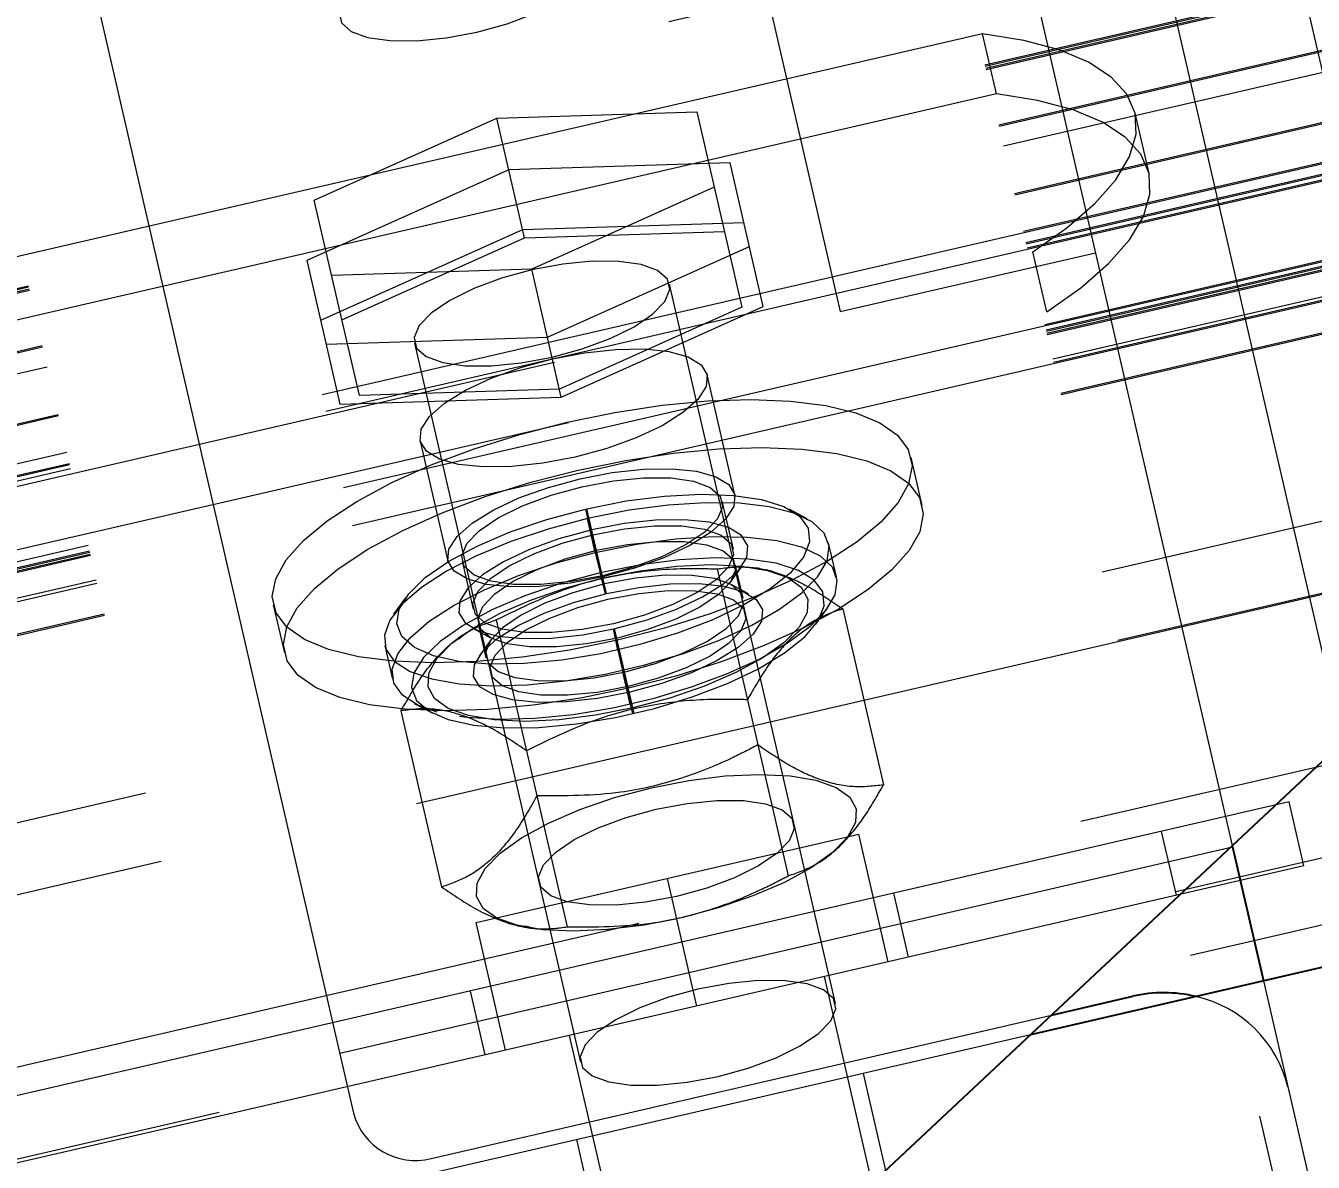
# Model space of a CAD drawing. Header units: millimetres. Extents: x 1293 to 41893, y 1011 to 26911.
# Drawn here: x 11289.11 to 11330.75, y 5259.35 to 5296.1 of the extents above; entities that cross this region are included whole.
import ezdxf

# ---------------------------------------------------------------- set-up
doc = ezdxf.new("R2010")
doc.units = ezdxf.units.MM
doc.header["$LTSCALE"] = 50
doc.linetypes.add('HIDDEN', pattern=[1.905, 1.27, -0.635])
doc.layers.add('CAPA_1', color=7, linetype='Continuous')
doc.layers.add('STRUC', color=4, linetype='Continuous')
doc.styles.add('SLDTEXTSTYLE0', font='TXT', dxfattribs={"width": 0.75})
doc.dimstyles.new('SLDDIMSTYLE1', dxfattribs={"dimtxt": 100, "dimasz": 100, "dimexe": 0, "dimexo": 0.0625, "dimgap": 25, "dimtad": 2, "dimdec": 4, "dimlfac": 75, "dimzin": 12, "dimdsep": 46, "dimtxsty": 'SLDTEXTSTYLE0', "dimsah": 1, "dimcen": 0.09, "dimadec": 0, "dimazin": 3, "dimtfac": 1, "dimtdec": 0, "dimtofl": 0, "dimtmove": 0, "dimatfit": 3, "dimfxl": 1, "dimfrac": 2, "dimtolj": 1, "dimtzin": 12, "dimarcsym": 0})

# ---------------------------------------------------------------- blocks, each defined once
blk = doc.blocks.new('_D_3')
at = {"layer": 'CAPA_1', "transparency": 16777216}
blk.add_arc((9899.266, 4708.493), 5214.315, 0, 13, dxfattribs=at)
for points in [[(14979.938, 5881.459), (14986.476, 5780.493), (15016.521, 5787.127)], [(15113.581, 4708.493), (15128.006, 4808.636), (15097.238, 4808.341)]]:
    blk.add_solid(points, dxfattribs=at)
at = {"layer": 'CAPA_1', "transparency": 16777216, "insert": (15196.758, 5413.272), "char_height": 100, "attachment_point": 1, "rotation": 276.5, "style": 'SLDTEXTSTYLE0'}
blk.add_mtext('13°', dxfattribs=at)

msp = doc.modelspace()

# ---------------------------------------------------------------- linework, layer by layer
at = {"color": 1, "linetype": 'HIDDEN', "lineweight": 18}
for p, q in [((12030.000852, 5466.2999843), (11238.0328633, 5283.4597674)), ((12030.0104666, 5466.2583387), (11238.042478, 5283.4181218)), ((12030.6782263, 5463.3659541), (11238.7102376, 5280.5257371)), ((12030.8302167, 5462.7076111), (11238.862228, 5279.8673941)), ((12030.9515362, 5462.1821185), (11238.9835476, 5279.3419015)), ((12030.9611509, 5462.1404729), (11238.9931622, 5279.3002559)), ((12031.0757266, 5461.6441909), (11239.107738, 5278.8039739)), ((12031.0853413, 5461.6025453), (11239.1173526, 5278.7623283)), ((12031.664379, 5459.0944571), (11239.6963904, 5276.2542401)), ((12031.6739937, 5459.0528115), (11239.706005, 5276.2125945)), ((12031.6887427, 5458.9889266), (11239.720754, 5276.1487096)), ((12031.6983573, 5458.947281), (11239.7303686, 5276.107064)), ((12032.1118103, 5457.1564194), (11240.1438216, 5274.3162024)), ((12032.1214249, 5457.1147738), (11240.1534363, 5274.2745568)), ((12032.2688704, 5456.4761173), (11240.3008818, 5273.6359003)), ((12032.6247289, 5454.9347248), (11240.6567402, 5272.0945078)), ((12032.6343435, 5454.8930792), (11240.6663549, 5272.0528622)), ((12032.9065754, 5453.7139137), (11240.9385867, 5270.8736967)), ((12032.9902852, 5453.3513267), (11241.0222965, 5270.5111098)), ((12032.9998998, 5453.3096811), (11241.0319111, 5270.4694642)), ((12033.0299465, 5453.1795344), (11241.0619579, 5270.3393175)), ((12033.6018389, 5450.7023966), (11241.6338502, 5267.8621796)), ((12033.6429626, 5450.5242702), (11241.6749739, 5267.6840532)), ((12033.6525772, 5450.4826246), (11241.6845886, 5267.6424076)), ((12033.6673262, 5450.4187397), (11241.6993376, 5267.5785227)), ((12033.6769409, 5450.3770941), (11241.7089522, 5267.5368771)), ((12033.8595146, 5449.5862805), (11241.8915259, 5266.7460635)), ((12033.8836853, 5449.4815855), (11241.9156967, 5266.6413685)), ((12034.1147575, 5448.480702), (11242.1467688, 5265.640485)), ((12034.1243721, 5448.4390564), (11242.1563835, 5265.5988395)), ((12035.4501587, 5442.6964437), (11243.4821701, 5259.8562267)), ((12035.960044, 5440.487888), (11243.9920553, 5257.6476711)), ((12037.8344289, 5432.3690348), (11245.8664403, 5249.5288179)), ((12038.3105753, 5430.3066182), (11246.3425867, 5247.4664012)), ((11322.0563588, 5333.5300134), (11335.2716509, 5276.2882945)), ((11318.4846472, 5330.1818873), (11342.5002789, 5226.1587579)), ((11570.7222148, 5327.5039648), (11311.6647084, 5267.6958269)), ((11314.9129356, 5326.8337613), (11328.1282277, 5269.5920424)), ((11307.7695124, 5320.1375092), (11315.4532032, 5286.8557881)), ((11371.7782401, 5310.5096081), (11273.2269128, 5287.7572414)), ((11289.9109545, 5303.396879), (11299.7133481, 5260.9380477)), ((11360.5683663, 5298.4485422), (11240.9482013, 5270.8320511)), ((11360.6917375, 5297.914163), (11241.0715725, 5270.2976719)), ((11361.2636298, 5295.4370252), (11241.6434648, 5267.820534)), ((11320.0504794, 5295.8409355), (11242.7092059, 5277.9852956)), ((11320.4986152, 5293.8998458), (11320.0504794, 5295.8409355)), ((11361.5454763, 5294.216214), (11241.9253113, 5266.5997229)), ((11320.4986152, 5293.8998458), (11243.1573418, 5276.0442059)), ((11298.4393207, 5290.4616888), (11304.3445032, 5293.1118959)), ((11304.3445032, 5293.1118959), (11310.8138205, 5293.3185672)), ((11305.2393657, 5289.2358205), (11304.3445032, 5293.1118959)), ((11310.8138205, 5293.3185672), (11312.2728177, 5286.9989559)), ((11325.4377068, 5291.3251984), (11324.9895709, 5293.2662881)), ((11304.7310555, 5291.437554), (11298.1959868, 5288.5046582)), ((11311.8904333, 5291.6662703), (11304.7310555, 5291.437554)), ((11312.9628782, 5287.0210009), (11311.8904333, 5291.6662703)), ((11311.3779552, 5290.8750313), (11305.4727726, 5288.2248242)), ((11299.8983179, 5284.1420776), (11298.4393207, 5290.4616888)), ((11312.3385691, 5289.7251805), (11305.1791914, 5289.4964643)), ((11305.1791914, 5289.4964643), (11298.6441227, 5286.5635685)), ((11299.3341832, 5286.5856134), (11305.2393657, 5289.2358205)), ((11305.2393657, 5289.2358205), (11311.708683, 5289.4424918)), ((11244.3377225, 5270.9314152), (11321.678996, 5288.7870551)), ((11305.9796736, 5286.0291947), (11312.5147423, 5288.9620906)), ((11322.1271318, 5286.8459654), (11321.678996, 5288.7870551)), ((11298.1959868, 5288.5046582), (11299.2684317, 5283.8593888)), ((11315.4532032, 5286.8557881), (11323.7028697, 5288.7603736)), ((11305.4727726, 5288.2248242), (11299.0034553, 5288.0181529)), ((11306.4278095, 5284.088105), (11305.4727726, 5288.2248242)), ((11315.2975088, 5264.4881251), (11309.9283337, 5287.7445775)), ((11244.7858584, 5268.9903255), (11322.1271318, 5286.8459654)), ((11312.2728177, 5286.9989559), (11306.3676351, 5284.3487488)), ((11306.4278095, 5284.088105), (11312.9628782, 5287.0210009)), ((11298.8202958, 5285.8004785), (11305.9796736, 5286.0291947)), ((11301.6786671, 5285.8399919), (11307.0478422, 5262.5835395)), ((11363.6218349, 5285.2225166), (11244.00167, 5257.6060255)), ((11312.0434165, 5280.9355108), (11311.148554, 5284.8115862)), ((11306.3676351, 5284.3487488), (11299.8983179, 5284.1420776)), ((11299.2684317, 5283.8593888), (11306.4278095, 5284.088105)), ((11301.8676791, 5282.6689274), (11302.7625417, 5278.792852)), ((11318.0983735, 5280.5846102), (11317.7404285, 5282.1350404)), ((11307.2078421, 5280.4701011), (11307.2749284, 5280.1609959)), ((11307.2078421, 5280.4701011), (11307.3804811, 5279.7937423)), ((11307.8933353, 5277.7402154), (11307.2602794, 5280.4822816)), ((11311.9936202, 5279.1752169), (11311.6356752, 5280.7256471)), ((11314.3768067, 5280.1561624), (11313.799528, 5280.4656148)), ((11307.5272797, 5279.0679427), (11307.2749284, 5280.1609959)), ((11307.5371105, 5279.1338287), (11307.3804811, 5279.7937423)), ((11315.3277092, 5278.283305), (11315.075358, 5279.3763583)), ((11303.2210153, 5278.7829698), (11303.5789603, 5277.2325396)), ((11307.5272797, 5279.0679427), (11307.683909, 5278.408029)), ((11307.5371105, 5279.1338287), (11307.7894617, 5278.0407754)), ((11307.856548, 5277.7316702), (11307.683909, 5278.408029)), ((11311.4718994, 5278.5383606), (11313.7636643, 5268.6116361)), ((11311.8902914, 5278.0958519), (11312.2734911, 5278.6270482)), ((11312.3083313, 5277.5862267), (11312.05598, 5278.67928)), ((11312.8448288, 5278.5455074), (11312.7237722, 5278.5665005)), ((11307.856548, 5277.7316702), (11307.7894617, 5278.0407754)), ((11312.480932, 5277.7285229), (11311.9036533, 5278.0379753)), ((11301.3901479, 5277.6006837), (11301.0069483, 5277.0694874)), ((11297.1162621, 5277.3735764), (11297.4742071, 5275.8231463)), ((11314.6584995, 5276.7450007), (11315.0416991, 5277.276197)), ((11315.5322062, 5277.24698), (11316.8469399, 5271.5522426)), ((11303.7403162, 5276.7594577), (11303.9926674, 5275.6664044)), ((11304.3270594, 5276.8888443), (11306.6188243, 5266.9621198)), ((11303.0929848, 5276.2956102), (11303.0899456, 5276.2934151)), ((11303.1895478, 5276.3653514), (11303.0929848, 5276.2956102)), ((11303.243245, 5276.3683571), (11303.1111908, 5276.2649055)), ((11303.5677154, 5276.6171615), (11304.1449941, 5276.3077091)), ((11308.2598312, 5275.9134357), (11308.118502, 5276.5970229)), ((11308.193708, 5276.2897923), (11308.118502, 5276.5970229)), ((11308.788368, 5273.8634028), (11308.1553121, 5276.605469)), ((11308.193708, 5276.2897923), (11308.4460593, 5275.196739)), ((11300.7209382, 5276.0623794), (11300.9732894, 5274.9693261)), ((11304.158356, 5276.2498325), (11303.7751563, 5275.7186362)), ((11308.2598312, 5275.9134357), (11308.4083408, 5275.2516474)), ((11308.6606921, 5274.1585941), (11308.4083408, 5275.2516474)), ((11308.5945688, 5274.5349508), (11308.4460593, 5275.196739)), ((11308.5945688, 5274.5349508), (11308.7358981, 5273.8513636)), ((11301.2437837, 5273.9482378), (11302.5585175, 5268.2535003)), ((11301.6718407, 5274.189522), (11302.2491194, 5273.8800696)), ((11308.6606921, 5274.1585941), (11308.7358981, 5273.8513636)), ((11329.9699336, 5271.0016685), (11248.5038269, 5252.1937358)), ((11330.4468299, 5268.9360039), (11329.9699336, 5271.0016685)), ((11326.3219966, 5267.9837111), (11325.8451004, 5270.0493757)), ((11303.6730808, 5267.0994843), (11316.0475806, 5269.9563627)), ((11316.9998734, 5265.8315294), (11316.0475806, 5269.9563627)), ((11299.2652009, 5262.8791862), (11328.1390339, 5269.5452358)), ((11314.9011759, 5269.135129), (11315.0007781, 5269.2070652)), ((11330.4468299, 5268.9360039), (11248.9807231, 5250.1280712)), ((11310.8126235, 5264.4030902), (11309.8603307, 5268.5279235)), ((11317.6598467, 5265.9838963), (11317.1829505, 5268.0495608)), ((11308.9414574, 5267.0671149), (11245.2140822, 5252.3544911)), ((11304.6253736, 5262.974651), (11303.6730808, 5267.0994843)), ((11305.2458948, 5266.9549729), (11305.2495887, 5266.9543324)), ((11305.2495887, 5266.9543324), (11305.3669515, 5266.9339798)), ((11305.4165318, 5266.9548176), (11305.2524921, 5266.9899105)), ((11320.6512135, 5240.6063834), (11314.9374568, 5265.355383)), ((11329.1391869, 5265.2130971), (11342.4487909, 5207.5628682)), ((11303.9654002, 5262.8222842), (11303.488504, 5264.8879487)), ((11343.3040646, 5198.9683185), (11328.0673798, 5264.9656509)), ((11302.2191802, 5259.4784954), (11322.2799897, 5264.1098982)), ((11321.6000898, 5263.4725594), (11246.6425214, 5246.1672411)), ((11306.6877902, 5263.4507974), (11312.401547, 5238.7017978)), ((11317.435116, 5256.8891957), (11316.2028978, 5262.2265194)), ((11306.9220229, 5260.0838606), (11307.7971053, 5256.2934622))]:
    msp.add_line(p, q, dxfattribs=at)
at = {"color": 7, "linetype": 'Continuous', "lineweight": 25}
for p, q in [((11420.2817627, 5286.2550187), (11321.6000898, 5263.4725594)), ((11328.1282277, 5269.5920424), (11329.1391869, 5265.2130971)), ((11322.2799897, 5264.1098982), (11324.9090631, 5264.7168676))]:
    msp.add_line(p, q, dxfattribs=at)
at = {"color": 1, "linetype": 'HIDDEN', "lineweight": 18, "flags": 128}
for points in [[(11303.0506093, 5298.7163662), (11302.0729364, 5298.4474731), (11301.171011, 5298.1122178), (11300.3972498, 5297.7300843), (11299.7966208, 5297.3232807), (11299.4040305, 5296.915449), (11299.2422948, 5296.5302909), (11299.3208132, 5296.1901904), (11299.6350225, 5295.9149128), (11300.1666619, 5295.7204564), (11300.8848346, 5295.6181222), (11301.747803, 5295.6138575), (11302.7054144, 5295.7079101), (11303.7020159, 5295.8948141), (11304.6796888, 5296.1637073), (11305.5816142, 5296.4989625), (11306.3553754, 5296.881096), (11306.9560044, 5297.2878996), (11307.3485947, 5297.6957313), (11307.5103304, 5298.0808894), (11307.431812, 5298.4209899), (11307.1176027, 5298.6962675), (11306.5859633, 5298.8907239), (11305.8677906, 5298.9930581), (11305.0048222, 5298.9973229), (11304.0472108, 5298.9032702), (11303.0506093, 5298.7163662)], [(11321.678996, 5288.7870551), (11322.7817617, 5289.5649083), (11323.679775, 5290.3467669), (11324.3586087, 5291.1200698), (11324.8073568, 5291.8723936), (11325.0188099, 5292.5916514), (11324.9895709, 5293.2662881), (11324.7201095, 5293.8854651), (11324.2147548, 5294.4392348), (11323.4816257, 5294.9187007), (11322.5325003, 5295.3161597), (11321.382627, 5295.6252264), (11320.0504794, 5295.8409355)], [(11322.1271318, 5286.8459654), (11323.2298976, 5287.6238185), (11324.1279109, 5288.4056771), (11324.8067446, 5289.1789801), (11325.2554927, 5289.9313038), (11325.4669458, 5290.6505617), (11325.4377068, 5291.3251984), (11325.1682454, 5291.9443753), (11324.6628907, 5292.4981451), (11323.9297615, 5292.9776109), (11322.9806362, 5293.37507), (11321.8307629, 5293.6841367), (11320.4986152, 5293.8998458)], [(11306.1292037, 5285.3815086), (11307.1068766, 5285.6504018), (11308.008802, 5285.985657), (11308.7825633, 5286.3677905), (11309.3831922, 5286.7745941), (11309.7757825, 5287.1824258), (11309.9375182, 5287.5675839), (11309.8589998, 5287.9076844), (11309.5447905, 5288.182962), (11309.0131511, 5288.3774184), (11308.2949784, 5288.4797526), (11307.4320101, 5288.4840174), (11306.4743987, 5288.3899647), (11305.4777971, 5288.2030607), (11304.5001242, 5287.9341676), (11303.5981989, 5287.5989123), (11302.8244376, 5287.2167788), (11302.2238086, 5286.8099752), (11301.8312183, 5286.4021435), (11301.6694826, 5286.0169854), (11301.748001, 5285.6768849), (11302.0622103, 5285.4016073), (11302.5938498, 5285.2071509), (11303.3120225, 5285.1048167), (11304.1749908, 5285.100552), (11305.1326022, 5285.1946046), (11306.1292037, 5285.3815086)], [(11301.8676791, 5282.6689274), (11301.9024893, 5283.048956), (11302.1682449, 5283.4636493), (11302.6516197, 5283.8922128), (11303.3283754, 5284.3131566), (11304.1645766, 5284.7053729), (11305.1182927, 5285.0491942), (11306.1417003, 5285.3273799), (11307.1834816, 5285.5259806), (11308.1913973, 5285.6350377), (11309.1149062, 5285.6490825), (11309.9076999, 5285.5674109), (11310.5300242, 5285.3941181), (11310.9506733, 5285.1378938), (11311.148554, 5284.8115862), (11311.1137438, 5284.4315576), (11310.8479883, 5284.0168643), (11310.3646134, 5283.5883008), (11309.6878577, 5283.167357), (11308.8516565, 5282.7751407), (11307.8979405, 5282.4313194), (11306.8745328, 5282.1531337), (11305.8327515, 5281.954533), (11304.8248358, 5281.8454759), (11303.9013269, 5281.8314311), (11303.1085333, 5281.9131027), (11302.486209, 5282.0863955), (11302.0655599, 5282.3426198), (11301.8676791, 5282.6689274)], [(11308.2426036, 5276.2273682), (11306.6965727, 5275.9119316), (11305.1668885, 5275.6823272), (11303.6877214, 5275.5436842), (11302.2921138, 5275.4990996), (11301.011241, 5275.5495693), (11299.8737157, 5275.693966), (11298.9049484, 5275.9290639), (11298.1265797, 5276.2496116), (11297.5559971, 5276.6484483), (11297.2059464, 5277.1166649), (11297.0842472, 5277.643802), (11297.193618, 5278.2180844), (11297.5316158, 5278.8266834), (11298.0906901, 5279.4560041), (11298.8583522, 5280.0919884), (11299.8174539, 5280.7204295), (11300.9465702, 5281.327289), (11302.2204787, 5281.8990108), (11303.6107223, 5282.4228234), (11305.0862453, 5282.8870259), (11306.614087, 5283.2812486), (11308.1601178, 5283.5966853), (11309.6898021, 5283.8262896), (11311.1689691, 5283.9649326), (11312.5645768, 5284.0095172), (11313.8454496, 5283.9590475), (11314.9829748, 5283.8146509), (11315.9517421, 5283.5795529), (11316.7301108, 5283.2590053), (11317.3006935, 5282.8601685), (11317.6507442, 5282.391952), (11317.7724434, 5281.8648148), (11317.6630725, 5281.2905325), (11317.3250748, 5280.6819334), (11316.7660004, 5280.0526127), (11315.9983383, 5279.4166284), (11315.0392367, 5278.7881873), (11313.9101203, 5278.1813278), (11312.6362119, 5277.609606), (11311.2459682, 5277.0857934), (11309.7704452, 5276.6215909), (11308.2426036, 5276.2273682)], [(11308.6005486, 5274.6769381), (11307.0545177, 5274.3615014), (11305.5248335, 5274.1318971), (11304.0456664, 5273.9932541), (11302.6500588, 5273.9486694), (11301.369186, 5273.9991392), (11300.2316607, 5274.1435358), (11299.2628934, 5274.3786338), (11298.4845247, 5274.6991814), (11297.9139421, 5275.0980182), (11297.5638914, 5275.5662347), (11297.4421922, 5276.0933718), (11297.551563, 5276.6676542), (11297.8895608, 5277.2762533), (11298.4486351, 5277.905574), (11299.2162972, 5278.5415583), (11300.1753989, 5279.1699993), (11301.3045152, 5279.7768589), (11302.5784237, 5280.3485806), (11303.9686673, 5280.8723933), (11305.4441903, 5281.3365957), (11306.972032, 5281.7308184), (11308.5180628, 5282.0462551), (11310.0477471, 5282.2758594), (11311.5269141, 5282.4145024), (11312.9225218, 5282.4590871), (11314.2033946, 5282.4086173), (11315.3409198, 5282.2642207), (11316.3096871, 5282.0291227), (11317.0880558, 5281.7085751), (11317.6586385, 5281.3097383), (11318.0086892, 5280.8415218), (11318.1303884, 5280.3143847), (11318.0210175, 5279.7401023), (11317.6830198, 5279.1315032), (11317.1239454, 5278.5021826), (11316.3562833, 5277.8661982), (11315.3971817, 5277.2377572), (11314.2680654, 5276.6308976), (11312.9941569, 5276.0591759), (11311.6039132, 5275.5353632), (11310.1283902, 5275.0711608), (11308.6005486, 5274.6769381)], [(11302.7625417, 5278.792852), (11302.7973518, 5279.1728806), (11303.0631074, 5279.5875739), (11303.5464822, 5280.0161374), (11304.2232379, 5280.4370813), (11305.0594391, 5280.8292975), (11306.0131552, 5281.1731188), (11307.0365629, 5281.4513045), (11308.0783441, 5281.6499052), (11309.0862598, 5281.7589623), (11310.0097688, 5281.7730072), (11310.8025624, 5281.6913355), (11311.4248867, 5281.5180427), (11311.8455358, 5281.2618185), (11312.0434165, 5280.9355108), (11312.0086064, 5280.5554822), (11311.7428508, 5280.140789), (11311.259476, 5279.7122254), (11310.5827203, 5279.2912816), (11309.7465191, 5278.8990653), (11308.792803, 5278.555244), (11307.7693953, 5278.2770583), (11306.727614, 5278.0784576), (11305.7196984, 5277.9694005), (11304.7961894, 5277.9553557), (11304.0033958, 5278.0370273), (11303.3810715, 5278.2103201), (11302.9604224, 5278.4665444), (11302.7625417, 5278.792852)], [(11307.7605627, 5278.3153168), (11306.7440291, 5278.1246747), (11305.7672654, 5278.0287411), (11304.8870377, 5278.0330911), (11304.1545016, 5278.137472), (11303.6122293, 5278.3358175), (11303.2917359, 5278.6166006), (11303.2116471, 5278.9635032), (11303.3766175, 5279.3563644), (11303.7770596, 5279.7723528), (11304.3897012, 5280.1872924), (11305.1789377, 5280.5770686), (11306.0989016, 5280.919029), (11307.0961279, 5281.1933), (11308.1126615, 5281.3839421), (11309.0894251, 5281.4798758), (11309.9696528, 5281.4755257), (11310.7021889, 5281.3711448), (11311.2444612, 5281.1727993), (11311.5649547, 5280.8920162), (11311.6450434, 5280.5451136), (11311.480073, 5280.1522524), (11311.0796309, 5279.7362641), (11310.4669894, 5279.3213244), (11309.6777529, 5278.9315482), (11308.757789, 5278.5895879), (11307.7605627, 5278.3153168)], [(11307.2602794, 5280.4822816), (11308.5289177, 5280.7319099), (11309.7707826, 5280.8903966), (11310.9411018, 5280.9520281), (11311.9976827, 5280.9145824), (11312.902433, 5280.7794093), (11313.6227343, 5280.5513824), (11314.1326182, 5280.2387224), (11314.413702, 5279.8527015), (11314.4558521, 5279.4072367), (11314.2575488, 5278.9183879), (11313.8259414, 5278.4037794), (11313.1765905, 5277.881964), (11312.3329066, 5277.3717544), (11311.3253064, 5276.8915448), (11310.1901165, 5276.4586479), (11308.968263, 5276.0886706), (11307.7037966, 5275.7949515), (11306.4423042, 5275.5880799), (11305.2292658, 5275.475514), (11304.108414, 5275.461312), (11303.1201584, 5275.545986), (11302.3001277, 5275.7264832), (11301.6778861, 5275.9962963), (11301.2758668, 5276.3456979), (11301.1085635, 5276.7620913), (11301.182008, 5277.2304645), (11301.4935523, 5277.7339316), (11302.0319646, 5278.2543413), (11302.7778339, 5278.7729317), (11303.7042698, 5279.2710064), (11304.7778721, 5279.7306086), (11305.9599349, 5280.1351686), (11307.2078421, 5280.4701011)], [(11307.2749284, 5280.1609959), (11306.0058027, 5279.8229181), (11304.7973467, 5279.4173993), (11303.6883039, 5278.9574407), (11302.714231, 5278.457789), (11301.9063572, 5277.9344631), (11301.2905835, 5277.4042411), (11300.8866517, 5276.8841223), (11300.7075123, 5276.390782), (11300.7589085, 5275.9400368), (11301.0391924, 5275.546338), (11301.5393782, 5275.2223077), (11302.2434295, 5274.9783345), (11303.128774, 5274.8222404), (11304.1670273, 5274.7590297), (11305.3249022, 5274.790729), (11306.5652768, 5274.9163221), (11307.8483839, 5275.1317824), (11309.1330865, 5275.4302021), (11310.3781963, 5275.8020136), (11311.5437945, 5276.2352966), (11312.5925113, 5276.7161597), (11313.4907243, 5277.2291863), (11314.2096364, 5277.7579284), (11314.7261988, 5278.2854342), (11315.0238502, 5278.7947917), (11315.0930479, 5279.2696705), (11314.9315732, 5279.6948459), (11314.5446032, 5280.0566864), (11313.9445444, 5280.3435912), (11313.1506348, 5280.5463621), (11312.1883277, 5280.6584981), (11311.0884752, 5280.6764041), (11309.8863391, 5280.5995059), (11308.6204606, 5280.430269), (11307.3314243, 5280.1741192)], [(11307.3804811, 5279.7937423), (11306.3526522, 5279.5113982), (11305.3965325, 5279.163653), (11304.5599464, 5278.7679008), (11303.8847391, 5278.3439367), (11303.4046839, 5277.912967), (11303.1437926, 5277.4965484), (11303.1151149, 5277.1155099), (11303.3200852, 5276.7889105), (11303.7484511, 5276.5330865), (11304.378786, 5276.360834), (11305.1795612, 5276.280769), (11306.1107227, 5276.2968961), (11307.1256945, 5276.4084088), (11308.1737088, 5276.6097292), (11309.2023447, 5276.8907875), (11310.1601508, 5277.2375255), (11310.9992186, 5277.6325995), (11311.6775786, 5278.0562484), (11312.1612999, 5278.4872816), (11312.4261871, 5278.9041392), (11312.4589909, 5279.2859704), (11312.2580704, 5279.6136763), (11311.8334755, 5279.8708654), (11311.206444, 5280.0446733), (11310.4083395, 5280.1264063), (11309.4790825, 5280.1119762), (11308.4651535, 5280.0021047), (11307.4172684, 5279.8022875)], [(11308.1185077, 5276.7648867), (11307.1019741, 5276.5742446), (11306.1252104, 5276.4783109), (11305.2449827, 5276.4826609), (11304.5124466, 5276.5870418), (11303.9701744, 5276.7853874), (11303.6496809, 5277.0661705), (11303.5695921, 5277.413073), (11303.7345625, 5277.8059343), (11304.1350046, 5278.2219226), (11304.7476462, 5278.6368623), (11305.5368827, 5279.0266384), (11306.4568466, 5279.3685988), (11307.4540729, 5279.6428698), (11308.4706065, 5279.8335119), (11309.4473701, 5279.9294456), (11310.3275978, 5279.9250956), (11311.060134, 5279.8207147), (11311.6024062, 5279.6223691), (11311.9228997, 5279.341586), (11312.0029884, 5278.9946835), (11311.838018, 5278.6018222), (11311.4375759, 5278.1858339), (11310.8249344, 5277.7708942), (11310.0356979, 5277.3811181), (11309.115734, 5277.0391577), (11308.1185077, 5276.7648867)], [(11307.5837755, 5279.0810659), (11308.8728118, 5279.3372157), (11310.1386904, 5279.5064526), (11311.3408265, 5279.5833508), (11312.440679, 5279.5654448), (11313.402986, 5279.4533089), (11314.1968956, 5279.250538), (11314.7969545, 5278.9636331), (11315.1839245, 5278.6017926), (11315.3453991, 5278.1766172), (11315.2762015, 5277.7017384), (11314.97855, 5277.1923809), (11314.4619876, 5276.6648751), (11313.7430756, 5276.136133), (11312.8448625, 5275.6231065), (11311.7961457, 5275.1422434), (11310.6305476, 5274.7089604), (11309.3854378, 5274.3371488), (11308.1007351, 5274.0387291), (11306.817628, 5273.8232689), (11305.5772534, 5273.6976758), (11304.4193785, 5273.6659764), (11303.3811252, 5273.7291871), (11303.1419347, 5273.7599822)], [(11307.5698391, 5279.1414311), (11308.5731671, 5279.3296511), (11309.5373632, 5279.4245205), (11310.4065315, 5279.4205398), (11311.130285, 5279.3179397), (11311.6666668, 5279.1226679), (11311.9845818, 5278.8460449), (11312.0656002, 5278.5041067), (11311.9050251, 5278.1166761), (11311.5121653, 5277.706213), (11310.9097956, 5277.2965126), (11310.1328361, 5276.9113258), (11309.2263284, 5276.5729824), (11308.242824, 5276.3010968), (11307.2393383, 5276.1114305), (11306.2740448, 5276.0149789), (11305.402903, 5276.0173332), (11304.6764143, 5276.1183572), (11304.1366944, 5276.3121942), (11303.8150315, 5276.5876072), (11303.7300731, 5276.9286301), (11303.8867442, 5277.3154934), (11304.2759624, 5277.7257699), (11304.8751642, 5278.1356753), (11305.6496128, 5278.5214468), (11306.5544125, 5278.8607207), (11307.5371105, 5279.1338287)], [(11302.4199401, 5273.9049877), (11301.7917294, 5274.1292545), (11301.2915437, 5274.4532847), (11301.0112597, 5274.8469836), (11300.9598635, 5275.2977287), (11301.139003, 5275.791069), (11301.5429347, 5276.3111878), (11302.1587085, 5276.8414098), (11302.9665822, 5277.3647357), (11303.9406551, 5277.8643875), (11305.0496979, 5278.324346), (11306.258154, 5278.7298648), (11307.5272797, 5279.0679427)], [(11307.683909, 5278.408029), (11306.4360018, 5278.0730965), (11305.2539389, 5277.6685365), (11304.1803366, 5277.2089343), (11303.2539008, 5276.7108596), (11302.5080315, 5276.1922692), (11301.9696192, 5275.6718595), (11301.6580748, 5275.1683924), (11301.5846304, 5274.7000192), (11301.7519336, 5274.2836258), (11302.1539529, 5273.9342242), (11302.7761946, 5273.6644111), (11303.5962252, 5273.4839139), (11304.5844809, 5273.3992399), (11305.7053326, 5273.4134419), (11306.9183711, 5273.5260078), (11308.1798634, 5273.7328794), (11309.4443298, 5274.0265985), (11310.6661834, 5274.3965758), (11311.8013733, 5274.8294727), (11312.8089734, 5275.3096823), (11313.6526573, 5275.8198919), (11314.3020083, 5276.3417073), (11314.7336156, 5276.8563158), (11314.9319189, 5277.3451645), (11314.8897688, 5277.7906294), (11314.608685, 5278.1766503), (11314.0988012, 5278.4893103), (11313.3784998, 5278.7173372), (11312.4737495, 5278.8525102), (11311.4171687, 5278.889956), (11310.2468494, 5278.8283245), (11309.0049846, 5278.6698377), (11307.7363463, 5278.4202095)], [(11308.7472713, 5274.0414121), (11307.5398766, 5273.8051726), (11306.3602463, 5273.6587287), (11305.2537132, 5273.607708), (11304.2628005, 5273.6540714), (11303.4255885, 5273.7960369), (11302.7742509, 5274.0281491), (11302.3338181, 5274.3414879), (11302.1212157, 5274.7240119), (11302.144614, 5275.161021), (11302.4031137, 5275.6357211), (11302.8867808, 5276.1298698), (11303.5770283, 5276.6244771), (11304.4473304, 5277.1005357), (11305.4642418, 5277.5397509), (11306.5886832, 5277.9252438), (11307.777443, 5278.2422002), (11308.9848377, 5278.4784397), (11310.1644679, 5278.6248836), (11311.2710011, 5278.6759042), (11312.2619138, 5278.6295409), (11313.0991257, 5278.4875754), (11313.7504634, 5278.2554632), (11314.1908962, 5277.9421244), (11314.4034985, 5277.5596004), (11314.3801003, 5277.1225913), (11314.1216006, 5276.6478912), (11313.6379335, 5276.1537425), (11312.947686, 5275.6591352), (11312.0773839, 5275.1830766), (11311.0604725, 5274.7438614), (11309.9360311, 5274.3583685), (11308.7472713, 5274.0414121)], [(11307.8933353, 5277.7402154), (11308.9412204, 5277.9400326), (11309.9551493, 5278.049904), (11310.8844064, 5278.0643342), (11311.6825108, 5277.9826012), (11312.3095423, 5277.8087933), (11312.7341372, 5277.5516042), (11312.9350578, 5277.2238983), (11312.902254, 5276.8420671), (11312.6373668, 5276.4252095), (11312.1536455, 5275.9941763), (11311.4752855, 5275.5705274), (11310.6362177, 5275.1754534), (11309.6784116, 5274.8287154), (11308.6497756, 5274.5476571), (11307.6017614, 5274.3463367), (11306.5867896, 5274.234824), (11305.6556281, 5274.2186969), (11304.8548529, 5274.2987619), (11304.2245179, 5274.4710144), (11303.7961521, 5274.7268384), (11303.5911818, 5275.0534378), (11303.6198595, 5275.4344763), (11303.8807507, 5275.8508949), (11304.360806, 5276.2818646), (11305.0360133, 5276.7058287), (11305.8725994, 5277.1015809), (11306.8287191, 5277.4493261), (11307.856548, 5277.7316702)], [(11307.7894617, 5278.0407754), (11306.8067637, 5277.7676674), (11305.9019641, 5277.4283936), (11305.1275154, 5277.0426221), (11304.5283136, 5276.6327166), (11304.1390954, 5276.2224401), (11303.9824243, 5275.8355769), (11304.0673828, 5275.4945539), (11304.3890456, 5275.2191409), (11304.9287656, 5275.0253039), (11305.6552543, 5274.92428), (11306.5263961, 5274.9219256), (11307.4916896, 5275.0183773), (11308.4951753, 5275.2080435), (11309.4786796, 5275.4799291), (11310.3851873, 5275.8182725), (11311.1621468, 5276.2034593), (11311.7645166, 5276.6131598), (11312.1573763, 5277.0236229), (11312.3179514, 5277.4110535), (11312.2369331, 5277.7529916), (11311.919018, 5278.0296147), (11311.3826363, 5278.2248864), (11310.6588827, 5278.3274866), (11309.7897144, 5278.3314673), (11308.8255183, 5278.2365978), (11307.8221904, 5278.0483778)], [(11308.5880605, 5274.7310301), (11307.5914589, 5274.5441261), (11306.6338475, 5274.4500734), (11305.7708792, 5274.4543382), (11305.0527065, 5274.5566724), (11304.521067, 5274.7511288), (11304.2068577, 5275.0264064), (11304.1283393, 5275.3665069), (11304.290075, 5275.751665), (11304.6826653, 5276.1594967), (11305.2832943, 5276.5663003), (11306.0570556, 5276.9484338), (11306.9589809, 5277.283689), (11307.9366538, 5277.5525822), (11308.9332554, 5277.7394862), (11309.8908668, 5277.8335388), (11310.7538351, 5277.8292741), (11311.4720078, 5277.7269399), (11312.0036473, 5277.5324835), (11312.3178565, 5277.2572059), (11312.3963749, 5276.9171054), (11312.2346392, 5276.5319473), (11311.8420489, 5276.1241156), (11311.24142, 5275.717312), (11310.4676587, 5275.3351785), (11309.5657333, 5274.9999232), (11308.5880605, 5274.7310301)], [(11310.3132807, 5267.2582801), (11309.105886, 5267.0220407), (11307.9262557, 5266.8755968), (11306.8197226, 5266.8245761), (11305.8288099, 5266.8709394), (11304.9915979, 5267.012905), (11304.3402603, 5267.2450171), (11303.8998275, 5267.558356), (11303.6872251, 5267.94088), (11303.7106234, 5268.3778891), (11303.9691231, 5268.8525892), (11304.4527902, 5269.3467378), (11305.1430377, 5269.8413452), (11306.0133398, 5270.3174038), (11307.0302512, 5270.7566189), (11308.1546926, 5271.1421119), (11309.3434524, 5271.4590683), (11310.5508471, 5271.6953077), (11311.7304773, 5271.8417517), (11312.8370105, 5271.8927723), (11313.8279232, 5271.846409), (11314.6651351, 5271.7044434), (11315.3164728, 5271.4723313), (11315.7569056, 5271.1589925), (11315.9695079, 5270.7764684), (11315.9461097, 5270.3394593), (11315.68761, 5269.8647593), (11315.2039429, 5269.3706106), (11314.5136954, 5268.8760032), (11313.6433933, 5268.3999446), (11312.6264819, 5267.9607295), (11311.5020405, 5267.5752366), (11310.3132807, 5267.2582801)], [(11310.1540699, 5267.9478981), (11309.1574683, 5267.7609941), (11308.1998569, 5267.6669415), (11307.3368886, 5267.6712062), (11306.6187159, 5267.7735405), (11306.0870764, 5267.9679969), (11305.7728671, 5268.2432744), (11305.6943487, 5268.583375), (11305.8560844, 5268.9685331), (11306.2486747, 5269.3763648), (11306.8493037, 5269.7831683), (11307.623065, 5270.1653019), (11308.5249903, 5270.5005571), (11309.5026632, 5270.7694503), (11310.4992648, 5270.9563543), (11311.4568762, 5271.0504069), (11312.3198445, 5271.0461422), (11313.0380172, 5270.943808), (11313.5696567, 5270.7493515), (11313.8838659, 5270.474074), (11313.9623843, 5270.1339735), (11313.8006486, 5269.7488154), (11313.4080583, 5269.3409837), (11312.8074294, 5268.9341801), (11312.0336681, 5268.5520466), (11311.1317427, 5268.2167913), (11310.1540699, 5267.9478981)], [(11310.8469722, 5264.9466084), (11309.8692993, 5264.6777152), (11308.9673739, 5264.34246), (11308.1936127, 5263.9603264), (11307.5929837, 5263.5535229), (11307.2003934, 5263.1456912), (11307.0386577, 5262.7605331), (11307.1171761, 5262.4204326), (11307.4313854, 5262.145155), (11307.9630248, 5261.9506986), (11308.6811975, 5261.8483643), (11309.5441659, 5261.8440996), (11310.5017773, 5261.9381523), (11311.4983788, 5262.1250563), (11312.4760517, 5262.3939494), (11313.3779771, 5262.7292047), (11314.1517383, 5263.1113382), (11314.7523673, 5263.5181418), (11315.1449576, 5263.9259735), (11315.3066933, 5264.3111316), (11315.2281749, 5264.6512321), (11314.9139656, 5264.9265096), (11314.3823262, 5265.1209661), (11313.6641535, 5265.2233003), (11312.8011851, 5265.227565), (11311.8435738, 5265.1335124), (11310.8469722, 5264.9466084)]]:
    msp.add_lwpolyline(points, dxfattribs=at)
at = {"color": 7, "linetype": 'Continuous', "lineweight": 25}
msp.add_arc((11325.9156157, 5260.3880621), 4.444289, 76.4675684, 103.0900552, dxfattribs=at)
at = {"color": 1, "linetype": 'HIDDEN', "lineweight": 18}
for centre, radius, start, end in [((11326.0789924, 5260.841407), 3.9656517, 13.88537449, 77.22987127), ((11301.6974525, 5261.4636123), 2.0525323, 194.8362068, 284.72543541)]:
    msp.add_arc(centre, radius, start, end, dxfattribs=at)
for points, knots in [([(11304.3270594, 5276.8888443), (11305.1435701, 5277.2870641), (11306.516447, 5277.9566289), (11308.637301, 5278.4445948), (11310.2070042, 5278.5686966), (11311.1557466, 5278.5459429), (11311.4718994, 5278.5383606)], [0, 0, 0, 0, 0.3661794341, 0.6156922034, 0.8719357593, 1, 1, 1, 1]), ([(11311.4718994, 5278.5383606), (11311.7896944, 5278.5762572), (11312.4321754, 5278.6528722), (11313.4621803, 5278.4280466), (11314.5088327, 5277.9442905), (11315.1890043, 5277.4808324), (11315.5322062, 5277.24698)], [0, 0, 0, 0, 0.2646176718, 0.5349733347, 0.7653562273, 1, 1, 1, 1]), ([(11313.3865176, 5278.3932753), (11313.3367535, 5278.4155481), (11313.1427302, 5278.5023866), (11312.9671782, 5278.5122406), (11312.8366527, 5278.5195672)], [0, 0, 0, 0, 0.2564853496, 1, 1, 1, 1]), ([(11315.5322062, 5277.24698), (11315.2299768, 5277.1417083), (11314.6189638, 5276.9288819), (11313.7917886, 5276.2752035), (11313.0631395, 5275.3814929), (11312.654966, 5274.6667022), (11312.4490093, 5274.3060324)], [0, 0, 0, 0, 0.2646061211, 0.5349506065, 0.7653448938, 1, 1, 1, 1]), ([(11301.2437837, 5273.9482378), (11301.4767666, 5274.3534491), (11301.9477849, 5275.1726593), (11302.7237697, 5276.0480678), (11303.5276196, 5276.616048), (11304.0589567, 5276.7973585), (11304.3270594, 5276.8888443)], [0, 0, 0, 0, 0.2646061211, 0.5349506065, 0.7653448938, 1, 1, 1, 1]), ([(11312.4490093, 5274.3060324), (11312.1328513, 5274.3136156), (11311.1999334, 5274.3359921), (11309.6305283, 5274.2145545), (11307.5078586, 5273.7312317), (11306.1206815, 5273.0547203), (11305.3041693, 5272.6565161)], [0, 0, 0, 0, 0.1280647744, 0.377893031, 0.6338190398, 1, 1, 1, 1]), ([(11305.3041693, 5272.6565161), (11304.9171143, 5272.9186177), (11304.1346113, 5273.4485043), (11303.0533741, 5273.8952414), (11302.0818839, 5274.0534342), (11301.5248517, 5273.9835168), (11301.2437837, 5273.9482378)], [0, 0, 0, 0, 0.2646176718, 0.5349733347, 0.7653562273, 1, 1, 1, 1]), ([(11312.7865543, 5272.8439643), (11312.5057176, 5272.698554), (11311.6770258, 5272.2694778), (11310.2132191, 5271.6906432), (11308.0935015, 5271.1945338), (11306.5501518, 5271.1944798), (11305.6417143, 5271.194448)], [0, 0, 0, 0, 0.1280647744, 0.377893031, 0.6338190398, 1, 1, 1, 1]), ([(11316.8469399, 5271.5522426), (11316.5291499, 5271.5143716), (11315.8866781, 5271.4378082), (11314.8566642, 5271.6627207), (11313.8099817, 5272.1465637), (11313.1297742, 5272.6100818), (11312.7865543, 5272.8439643)], [0, 0, 0, 0, 0.2646061211, 0.5349506065, 0.7653448938, 1, 1, 1, 1]), ([(11313.7636643, 5268.6116361), (11314.0659093, 5268.716887), (11314.6769533, 5268.9296711), (11315.5041585, 5269.5832674), (11316.2328188, 5270.4768866), (11316.6409862, 5271.1916077), (11316.8469399, 5271.5522426)], [0, 0, 0, 0, 0.2646176718, 0.5349733347, 0.7653562273, 1, 1, 1, 1]), ([(11305.6417143, 5271.194448), (11305.4087294, 5270.7891989), (11304.9377073, 5269.9699132), (11304.1617344, 5269.0944054), (11303.3579119, 5268.5263493), (11302.826605, 5268.3450039), (11302.5585175, 5268.2535003)], [0, 0, 0, 0, 0.2646176718, 0.5349733347, 0.7653562273, 1, 1, 1, 1]), ([(11315.4209106, 5269.5813513), (11315.3859466, 5269.5395174), (11315.2496271, 5269.3764133), (11315.0961617, 5269.2905996), (11314.982058, 5269.2267959)], [0, 0, 0, 0, 0.25648535, 1, 1, 1, 1]), ([(11306.6188243, 5266.9621198), (11307.5272674, 5266.9621369), (11309.0547189, 5266.9621657), (11311.1748399, 5267.4533061), (11312.6400825, 5268.0298766), (11313.4828319, 5268.4662289), (11313.7636643, 5268.6116361)], [0, 0, 0, 0, 0.3661794341, 0.6156922034, 0.8719357593, 1, 1, 1, 1]), ([(11302.5585175, 5268.2535003), (11302.945554, 5267.9914318), (11303.7280206, 5267.4616113), (11304.8092249, 5267.0149687), (11305.7807065, 5266.8568561), (11306.3377505, 5266.9268182), (11306.6188243, 5266.9621198)], [0, 0, 0, 0, 0.2646061211, 0.5349506065, 0.7653448938, 1, 1, 1, 1])]:
    msp.add_open_spline(points, degree=3, knots=knots, dxfattribs=at)
at = {"layer": 'STRUC', "linetype": 'Continuous', "lineweight": 25}
msp.add_line((10991.4356025, 4953.9760359), (12187.9357139, 6075.5764474), dxfattribs=at)

# ---------------------------------------------------------------- dimensions: what is measured, and where the dimension line sits
at = {"layer": 'CAPA_1'}
dim = msp.add_angular_dim_2l(base=(15080.062669, 5298.7701303), line1=((16421.6646746, 4708.4929069), (6449.8953906, 4708.4929069)), line2=((16705.6180701, 6279.8631045), (11026.6060803, 4968.759879)), dimstyle='SLDDIMSTYLE1', dxfattribs=at)
dim.commit()
dim.dimension.update_dxf_attribs({"geometry": '_D_3', "text_midpoint": (15080.062669, 5298.7701303), "dimtype": 162})

doc.saveas('drawing.dxf')
